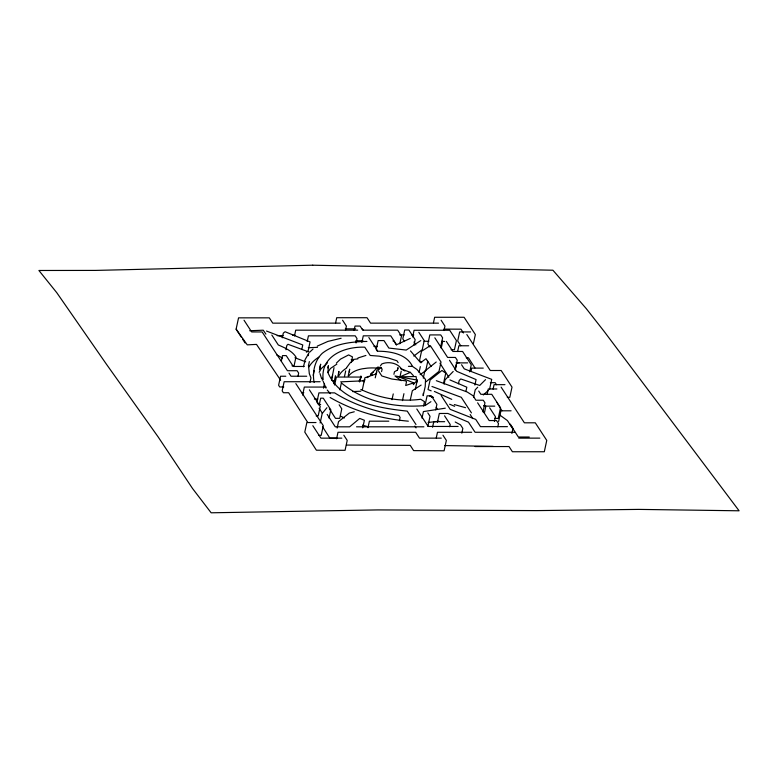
<?xml version="1.0" encoding="UTF-8"?>
<svg xmlns="http://www.w3.org/2000/svg" width="778" height="778" viewBox="0 0 778 778"><rect width="100%" height="100%" fill="white"/><g stroke="black" fill="none" stroke-linecap="round" stroke-linejoin="round"><path stroke-width="1.17" d="M308.516 365.475L309.313 373.673L310.947 377.914L309.975 382.455M423.261 393.357L423.164 395.671L425.226 386.423L425.527 379.479L416.911 369.433L412.496 366.419L408.421 366.331M323.181 379.713C320.196 355.75 345.014 346.404 364.804 347.192L370.202 355.458L379.168 356.159L388.271 357.968L396.945 360.778L398.151 362.616M334.034 367.673L331.554 380.053L334.666 381.298M349.303 371.972L349.653 369.19L348.174 376.027M338.702 373.002L338.936 371.388L337.953 375.939M282.297 337.808L283.309 333.11L285.069 331.729L310.062 341.921L308.137 350.888L306.396 352.181M281.325 361.109L282.511 355.604L286.216 355.604L293.306 366.467L304.208 366.467M285.925 349.74L286.858 345.383L287.996 344.284L309.576 352.259L313.028 349.04M294.463 335.96L295.708 330.164L357.695 330.164M301.825 349.341L302.768 344.965L266.484 331.039M297.925 376.464L298.655 373.1L297.099 370.717L287.432 370.717L262.147 331.943L251.683 331.943L244.029 320.225M307.203 341.523L308.428 335.843L355.225 335.833L357.005 338.576L356.061 342.972M303.517 366.817L305.151 359.514L308.681 353.445L308.205 355.643M308.399 366.039L309.352 361.595M302.593 395.078L304.324 387.065L326.118 387.065M314.156 382.455C312.066 372.536 314.72 360.409 322.296 353.28C334.851 343.468 351.52 341.736 366.924 341.435M319.466 369.783L320.672 364.182L319.67 368.762M335.561 323.133L336.728 317.716L367.031 317.706L370.571 323.142L438.481 323.142M319.175 405.182L320.682 398.18L323.269 398.18L330.835 409.792L329.045 418.097M323.473 388.183L324.465 383.593M327.869 367.936L328.355 365.689L327.937 372.652C340.511 402.07 379.003 408.08 407.234 411.124L415.987 424.525M320.147 422.999L322.199 413.488L326.906 407.721M333.752 383.719L335.483 375.725M345.471 330.387L346.395 326.079L342.573 320.215M334.618 385.061L336.349 377.048L361.43 377.048L360.875 376.017L359.601 381.94M339.879 389.856L341.377 382.922C364.318 402.031 395.992 408.275 425.177 405.513L430.915 401.681M354.087 330.387L355.021 326.06L360.107 326.06L362.781 330.164L397.665 330.164L401.487 336.028L399.804 343.837M344.459 376.591L345.695 370.892M337.156 428.036L338.537 421.598L349.312 413.079L354.272 411.776M351.267 362.529L352.483 356.908L348.632 354.914L340.521 359.115L336.368 363.102M336.582 438.802L337.992 432.286L415.666 432.276L419.488 438.14L441.291 438.14M361.858 342.427L363.277 335.833L390.751 335.833L396.556 344.742L410.23 338.44M362.247 390.148L364.931 377.719L376.163 373.926L376.853 371.903M370.6 375.492L370.931 373.994L377.865 367.197L381.278 367.488M362.743 427.842L364.376 420.266L359.718 418.418L349.662 426.821L335.269 426.821L327.188 414.421M375.249 377.865L376.892 370.25L381.016 367.965L382.134 369.044L381.58 371.631M377.573 368.558L377.865 367.197L379.11 368.966M367.994 427.696L369.394 421.19L388.806 421.18M393.911 374.315L394.475 371.728L397.364 370.172L398.005 367.644L397.451 370.221M391.995 399.707L393.25 393.911M401.224 371.213L399.97 376.844L410.327 372.37L413.41 375.667M412.641 336.942L414.081 330.261L449.694 330.251L456.423 340.579L454.44 349.74L451.065 349.73M413.945 345.286L415.16 339.655L408.858 329.998L404.716 329.998L402.8 338.868L404.541 341.581M402.44 400.631L403.938 393.678M399.396 420.684L400.096 417.416L398.822 415.442C376.28 412.039 353.99 405.056 334.608 392.861L318.912 392.871L316.909 402.138L318.406 404.472L320.672 404.482M398.239 376.571L413.721 382.873L413.342 384.643L417.3 380.121L394.981 375.959L401.283 380.685M415.326 389.282L417.3 380.121M419.07 372.429L420.324 366.603M433.463 322.792L434.649 317.278L464.087 317.268L475.358 334.55L473.374 343.72M423.29 378.147L424.817 371.096L436.225 362.013M423.563 406.019L424.496 401.681L420.694 399.27C400.369 402.051 379.382 398.044 360.856 389.467M421.997 418.156L423.407 411.591L445.298 408.187M425.002 405.513L427.093 395.817L431.313 395.817L436.896 404.375L435.709 409.87M443.975 330.553L444.938 326.07L441.116 320.205M440.649 346.91L442.614 337.817L440.727 334.919L429.826 334.919L427.881 343.934L429.767 346.939M441.214 348.223L442.692 341.377M427.89 426.198L430.03 416.288L427.812 412.885M432.578 427.229L433.784 421.676L444.685 421.676M443.713 382.64L445.755 373.148L441.953 370.474L430.078 380.034L428.026 389.545L431.207 390.857M444.112 384.147L445.026 379.897L453.204 371.476M437.411 422.337L439.327 413.468L447.904 413.468L468.492 422.182L475.086 432.276L514.939 432.276M436.244 437.956L437.469 432.276L471.653 432.276M457.629 351.539L458.874 345.772L468.687 345.772M455.218 369.647L457.25 360.253L455.412 357.442L447.632 357.442L434.834 337.817M455.188 369.939L456.715 362.879L467.617 362.879M458.485 383.787L459.176 380.568L460.741 378.944L479.686 385.47L485.55 379.635M449.733 426.782L450.219 424.487L444.559 415.812M469.727 371.865L471.264 364.756L462.589 351.462L452.903 351.462L446.329 341.377M465.886 391.548L466.819 387.211L449.898 379.897M471.021 371.291L471.711 368.111L483.264 368.111M461.831 433.151L462.842 428.445L460.498 424.846L455.208 421.987M474.891 385.052L476.068 379.576L456.686 371.32L449.47 360.253M473.569 397.49L475.222 389.807L477.721 387.201M482.982 411.951L484.957 402.81L483.274 400.223L475.932 400.232L472.975 395.691L467.15 391.976L436.332 380.695M487.086 394.543L488.283 388.971L496.87 388.971M484.393 413.04L485.88 406.145L494.74 406.145M489.576 389.282L491.715 379.372L464.252 368.86L461.568 364.756M493.096 389.146L494.059 384.672L504.961 384.663M494.429 421.433L495.45 416.697L489.634 407.789M498.62 421.501L500.935 410.803L511.107 410.803M497.813 426.869L498.513 423.602L496.529 420.558L489.187 420.558L477.614 402.81M511.885 433.434L512.867 428.902L507.431 420.577L499.904 415.112M331.71 378.361L332.634 375.191M313.184 375.336L314.254 370.561M410.278 399.97L412.34 390.721L421.141 385.061M319.175 372.322L321.032 368.85L327.402 362.908M346.725 367.479L350.139 362.869L353.601 360.224M359.154 381.152L361.43 377.048M338.722 375.852L340.725 373.002A69.913 32.647 12.6 0 1 346.667 367.994M327.927 372.331L330.378 368.529L336.835 364.143M380.491 365.767L381.784 363.968C388.3 361.196 397.772 362.888 401.623 369.171M488.078 390.653L483.323 394.961M373.421 371.962L370.931 373.994L372.516 375.297M425.955 381.813L438.996 371.369L441.019 362.013L430.331 345.636L421.511 351.296L419.536 360.467L421.657 362.704M413.789 356.061L422.279 349.633L424.224 340.579L418.827 332.294M420.11 374.656L425.741 370.678L427.744 361.381L426.013 358.716L420.606 362.704L410.483 350.936M420.81 340.579L406.213 350.061L388.844 348.058L383.962 340.579L378.147 340.579L376.231 349.478L377.466 351.413M367.119 377.69L368.86 376.591M317.268 346.132L327.927 341.406L341.114 338.265M357.938 357.987L365.903 355.458M362.47 380.773L365.077 379.888M413.721 382.873L405.698 385.499L406.534 381.619L405.445 380.802L391.83 379.042L381.833 375.988L378.39 370.717M351.141 359.747L357.899 358.843M428.124 422.473L438.928 421.248M249.67 330.747L263.246 330.193L265.881 334.102M340.676 381.862L363.472 380.812L364.036 381.862M352.57 391.587L360.846 391.217M308.244 347.708L317.502 347.338M277.153 335.697L283.075 335.522M292.547 335.25L294.92 335.182M399.97 376.844L416.074 376.523L416.862 382.163M283.766 386.967L279.71 386.977L278.612 385.266L280.566 376.231L285.798 376.231M340.268 323.142L272.757 323.152L269.295 317.842L238.554 317.842L236.123 329.104L247.248 344.849L256.507 344.401L280.644 380.248M470.564 331.934L459.662 331.934L457.707 341.017L460.751 345.763M306.726 376.231L291.03 376.231L288.988 373.1M320.118 381.726L284.145 381.726L282.181 390.838L283.396 392.734L288.628 392.725L307.68 422.376M316.004 422.542L306.853 422.542L304.791 432.101L316.393 450.209L345.072 450.306L347.212 440.416L343.818 435.223M458.116 426.451L428.172 426.451L416.804 409.014M507.431 426.645L480.464 426.645L475.747 419.41L450.18 409.345L441.107 395.438M356.528 426.811L423.893 426.811M529.264 437.022L518.362 437.022L510.212 424.535M341.814 438.15L320.954 438.15L312.824 425.692M518.761 438.14L539.835 438.131M475.105 446.553L509.026 446.553L512.41 451.746L544.318 451.746L546.759 440.397L535.293 422.804L524.391 422.814L501.11 387.113M345.325 328.841L355.702 328.87M362.052 328.831L363.375 330.183M443.975 329.113L460.984 329.172L463.425 332.984M399.6 334.89L404.336 334.91M411.445 334.929L413.818 334.939M355.76 340.774L362.966 340.793M392.909 340.9L393.785 340.9L396.372 344.936M424.136 341.26L428.873 341.279M441.894 341.318L444.646 341.464M373.936 346.356L377.301 346.375M466.285 357.802L468.463 357.812L474.94 367.916M456.122 362.733L459.428 362.743M291.993 365.816L294.074 365.825L295.971 357.034C292.013 350.839 284.806 347.785 278.3 344.965L271.823 335.036M490.364 382.679L495.207 382.688L496.471 384.711M301.465 392.705L303.799 392.715M507.295 397.315L509.804 397.325L512.012 387.113L501.168 370.503L490.276 370.503L466.829 334.559M314.361 399.075L317.832 399.085M316.131 415.87L318.202 415.88L320.235 406.456L309.401 389.846M318.883 435.34L321.207 435.34L323.288 425.692L295.834 383.593M336.699 438.189L329.872 438.17L322.598 426.83M346.395 445.065L410.249 445.356L413.624 450.618L444.112 450.802L446.348 440.406L442.964 435.213M493.155 446.358L444.627 445.57M483.517 405.776L485.725 405.805M494.623 418.37L498.241 418.438L500.536 407.779L491.745 394.3L480.843 394.3L478.723 391.052M408.343 421.18C381.055 418.768 353.912 411.319 330.135 397.5M454.303 404.57L465.565 407.701M368.101 426.801L362.577 425.119M431.965 386.491L461.286 397.305L471.449 412.885M433.297 397.373L429.894 396.09L433.21 397.451M294.94 357.773L305.705 361.838M410.327 372.37L400.962 368.791L404.998 370.989M449.626 404.229L454.644 406.32M434.357 391.422L451.765 399.367M276.774 354.982L278.281 355.74A44.521 20.792 12.6 0 1 282.395 358.084M327.237 390.06L330.378 393.717M368.84 337.506L377.787 351.228C390.196 351.189 406.661 353.932 412.437 366.36M339.14 404.774L341.785 408.839L339.733 418.36L335.483 418.35L329.318 408.722M236.104 329.191L241.238 337.069M242.522 339.033L245.099 342.972M496.539 402.002L497.123 402.916M427.404 360.739L431.119 366.526M413.993 342.019L415.812 344.868M414.839 426.062L416.016 427.9M319.145 408.256L322.471 413.458M510.3 424.156L513.188 428.736M470.204 414.538L472.761 418.603M436.264 407.351L437.44 409.218M439.988 363.2L448.838 377.281M497.735 403.899L501.985 410.784M323.113 381.22L326.031 388.154M319.982 373.576L321.586 378.546M344.382 417.971A80.63 37.655 12.6 0 1 340.667 416.142M348.972 375.725A38.316 17.894 12.6 0 1 362.383 368.791L367.391 368.12A38.316 17.894 12.6 0 1 377.418 368.12M309.099 366.769A87.642 40.923 12.6 0 1 318.795 357.151M322.296 380.267A66.412 30.692 12.2 0 1 322.471 378.157M312.707 265.201L95.49 270.413L38.9 270.481L56.755 292.664L106.372 364.133L158.206 437.012L192.565 488.545L211.139 512.799L377.69 509.921L536.431 510.601L638.728 509.395L739.1 510.796L603.631 330.757L586.242 308.594L552.915 270.219L312.707 265.201"/></g></svg>
